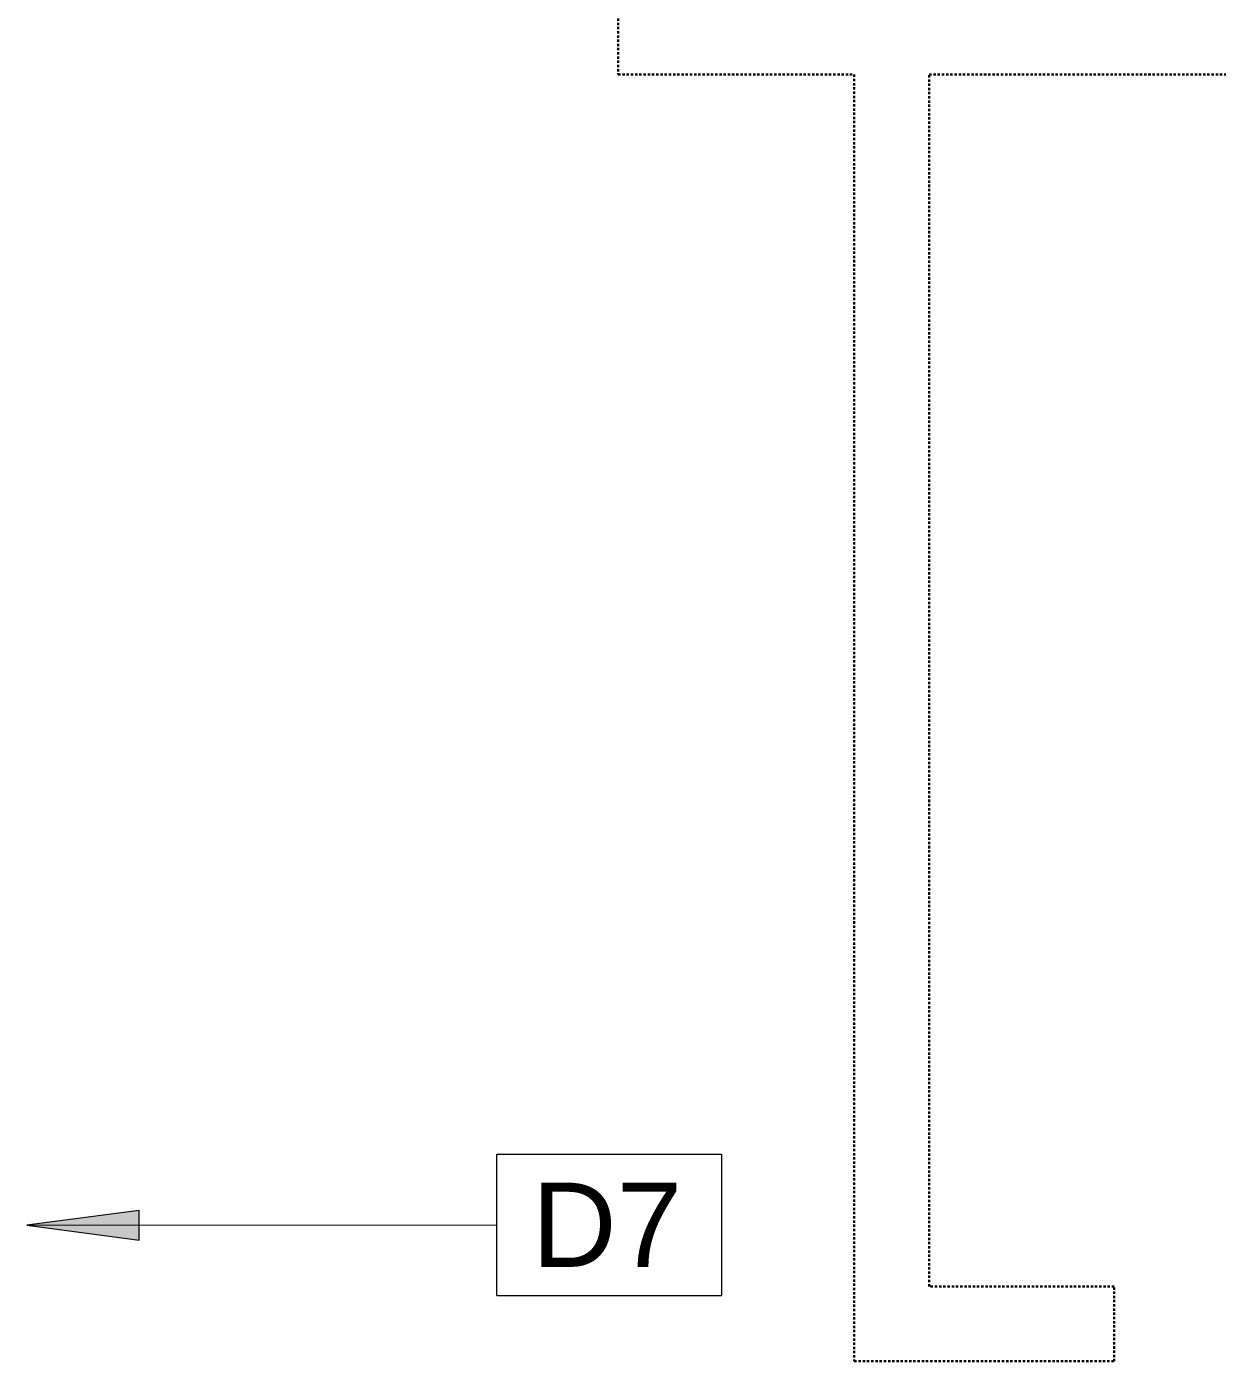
# Model space of a CAD drawing. Header units: inches. Extents: x -1176 to 1507, y -2527 to 978.
# Drawn here: x -992.8 to -929.2, y 291.6 to 362.9 of the extents above; entities that cross this region are included whole.
import ezdxf

# ---------------------------------------------------------------- set-up
doc = ezdxf.new("R2010")
doc.units = ezdxf.units.IN
doc.header["$MEASUREMENT"] = 0
doc.linetypes.add('Demolished', pattern=[0.1875, 0.125, -0.0625])
doc.layers.add('A-ANNO-KEYN', color=231, linetype='Continuous', lineweight=9)
doc.layers.add('A-WALL', color=113, linetype='Continuous', lineweight=18)
doc.styles.add('Arial', font='arial.ttf', dxfattribs={"height": 4.5})

# ---------------------------------------------------------------- blocks, each defined once
blk = doc.blocks.new('Keynote Tag - Keynote Number - Boxed-135510-3rd Floor Demo')
at = {"layer": 'A-ANNO-KEYN'}
for p, q in [((-0.125, -0.0792), (-0.125, 0.0781)), ((-0.125, 0.0781), (0.125, 0.0781)), ((0.125, 0.0781), (0.125, -0.0792)), ((-0.125, -0.0792), (0.125, -0.0792))]:
    blk.add_line(p, q, dxfattribs=at)

msp = doc.modelspace()

# ---------------------------------------------------------------- hatches: boundary and pattern name
at = {"layer": 'A-ANNO-KEYN'}
msp.add_hatch(color=256, dxfattribs=at).paths.add_polyline_path([(-992.822, 298.861), (-986.822, 298.077), (-986.823, 299.657)], flags=0)

# ---------------------------------------------------------------- linework, layer by layer
for p, q in [((-986.823, 299.657), (-992.822, 298.861)), ((-986.822, 298.077), (-986.823, 299.657)), ((-992.822, 298.861), (-967.717, 298.888)), ((-992.822, 298.861), (-986.822, 298.077))]:
    msp.add_line(p, q, dxfattribs=at)
at = {"layer": 'A-WALL', "color": 250, "linetype": 'Demolished', "lineweight": 30}
for p, q in [((-961.237, 372.324), (-961.237, 360.324)), ((-961.237, 360.324), (-948.631, 360.324)), ((-948.631, 360.324), (-948.631, 291.598)), ((-944.631, 360.324), (-877.186, 360.324)), ((-944.631, 295.598), (-944.631, 360.324)), ((-934.755, 295.598), (-944.631, 295.598)), ((-934.755, 291.598), (-934.755, 295.598)), ((-948.631, 291.598), (-934.755, 291.598))]:
    msp.add_line(p, q, dxfattribs=at)

# ---------------------------------------------------------------- block references
at = {"layer": 'A-ANNO-KEYN', "xscale": 47.99999999999997, "yscale": 47.99999999999997, "zscale": 47.99999999999997}
msp.add_blockref('Keynote Tag - Keynote Number - Boxed-135510-3rd Floor Demo', (-961.717, 298.915), dxfattribs=at)

# ---------------------------------------------------------------- texts
at = {"layer": 'A-ANNO-KEYN', "insert": (-965.86, 301.141), "char_height": 4.5, "width": 9.8475, "attachment_point": 1, "style": 'Arial'}
msp.add_mtext('D7', dxfattribs=at)

doc.saveas('drawing.dxf')
